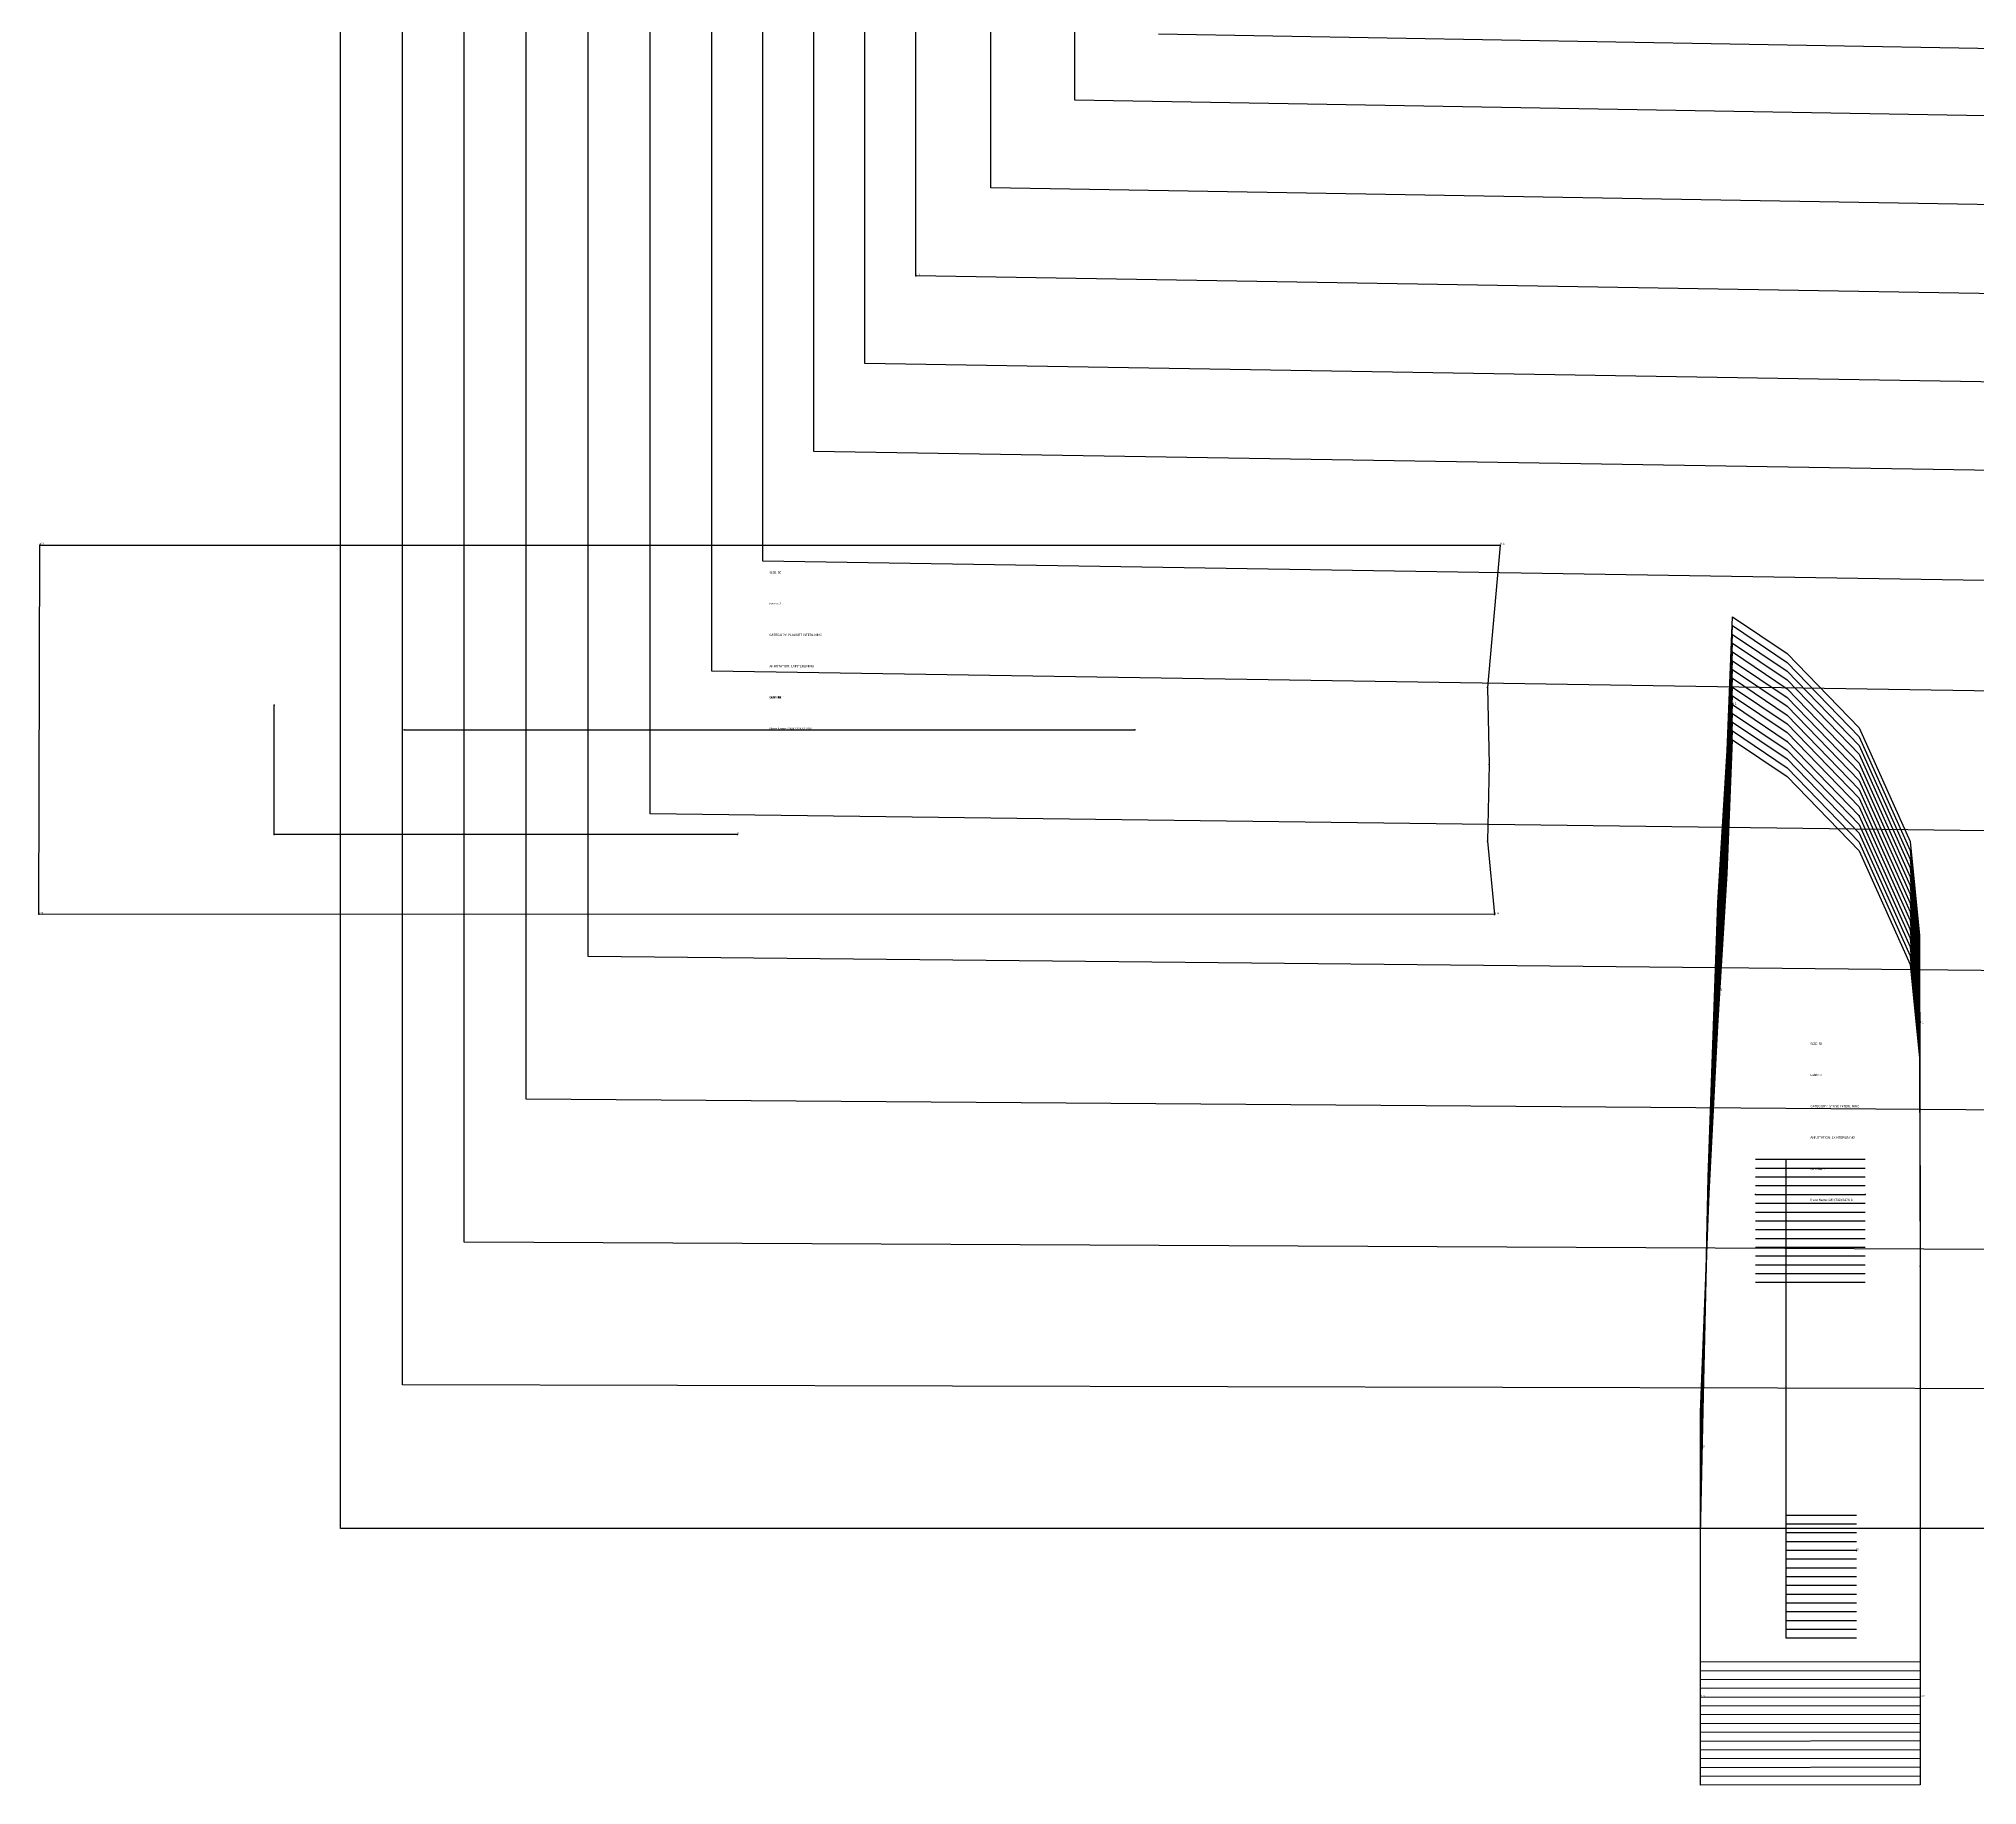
# Model space of a CAD drawing. Extents: x -42 to 1612, y -353 to 609.
# Drawn here: x 729 to 949.7, y -230.5 to -31.7 of the extents above; entities that cross this region are included whole.
import ezdxf

# ---------------------------------------------------------------- set-up
doc = ezdxf.new("R2010")
doc.units = 0

# ---------------------------------------------------------------- blocks, each defined once
blk = doc.blocks.new('GMX732XS17SFR_44')
at = {"layer": '1'}
blk.add_lwpolyline([(1306.002, -38.9205), (1286.0021, -38.6995), (856.4499, -31.1786)], dxfattribs=at)
blk = doc.blocks.new('GMX732XS17SFR_46')
at = {"layer": '1'}
for points in [[(846.9021, -38.6792), (846.9021, 446.5321)], [(1303.9624, -46.4211), (1283.9624, -46.2001), (846.9021, -38.6792)]]:
    blk.add_lwpolyline(points, dxfattribs=at)
blk = doc.blocks.new('GMX732XS17SFR_48')
at = {"layer": '1'}
for points in [[(837.3517, -48.6792), (837.3517, 456.532)], [(1302.0879, -56.4211), (1282.0879, -56.2001), (837.3517, -48.6792)]]:
    blk.add_lwpolyline(points, dxfattribs=at)
blk = doc.blocks.new('GMX732XS17SFR_50')
at = {"layer": '1'}
for points in [[(828.8021, -58.6791), (828.8021, 466.532)], [(1301.0388, -66.421), (1281.0389, -66.2001), (828.8021, -58.6791)]]:
    blk.add_lwpolyline(points, dxfattribs=at)
at = {"layer": '2'}
blk.add_point((828.8021, -58.6791), dxfattribs=at)
blk.add_point((828.8021, -58.6791), dxfattribs=at)
blk.add_text('# 1', height=0.25, dxfattribs=at).set_placement((828.8021, -58.6791))
blk = doc.blocks.new('GMX732XS17SFR_52')
at = {"layer": '1'}
for points in [[(823.0032, -68.6791), (823.0032, 476.532)], [(1302.7407, -76.421), (1282.7407, -76.2001), (823.0032, -68.6791)]]:
    blk.add_lwpolyline(points, dxfattribs=at)
blk = doc.blocks.new('GMX732XS17SFR_54')
at = {"layer": '1'}
for points in [[(817.2044, -78.6791), (817.2044, 486.532)], [(1304.4425, -86.421), (1284.4425, -86.2), (817.2044, -78.6791)]]:
    blk.add_lwpolyline(points, dxfattribs=at)
blk = doc.blocks.new('GMX732XS17SFR_56')
at = {"layer": '1'}
for points in [[(811.4056, -91.1784), (811.4056, 499.0313)], [(1306.1443, -98.9203), (1286.1443, -98.6994), (811.4056, -91.1784)]]:
    blk.add_lwpolyline(points, dxfattribs=at)
blk = doc.blocks.new('GMX732XS17SFR_58')
at = {"layer": '1'}
for points in [[(805.6068, -103.6778), (805.6068, 511.5306)], [(1307.8461, -111.4197), (1287.8461, -111.1987), (805.6068, -103.6778)]]:
    blk.add_lwpolyline(points, dxfattribs=at)
blk = doc.blocks.new('GMX732XS17SFR_60')
at = {"layer": '1'}
for points in [[(798.5583, -119.9287), (798.5583, 527.7816)], [(1310.6959, -126.4209), (1290.696, -126.2), (798.5583, -119.9287)]]:
    blk.add_lwpolyline(points, dxfattribs=at)
blk = doc.blocks.new('GMX732XS17SFR_62')
at = {"layer": '1'}
for points in [[(791.5098, -136.1796), (791.5098, 544.0325)], [(1313.6423, -141.4222), (1293.6424, -141.2012), (791.5098, -136.1796)]]:
    blk.add_lwpolyline(points, dxfattribs=at)
blk = doc.blocks.new('GMX732XS17SFR_64')
at = {"layer": '1'}
for points in [[(784.4613, -152.4305), (784.4613, 560.2834)], [(1316.604, -156.4234), (1296.604, -156.2024), (784.4613, -152.4305)]]:
    blk.add_lwpolyline(points, dxfattribs=at)
blk = doc.blocks.new('GMX732XS17SFR_66')
at = {"layer": '1'}
for points in [[(777.4128, -168.6815), (777.4128, 576.5343)], [(1319.652, -171.4247), (1299.652, -171.2037), (777.4128, -168.6815)]]:
    blk.add_lwpolyline(points, dxfattribs=at)
blk = doc.blocks.new('GMX732XS17SFR_68')
at = {"layer": '1'}
for points in [[(770.3643, -184.9324), (770.3643, 592.7853)], [(1322.6035, -186.4259), (1302.6035, -186.2049), (770.3643, -184.9324)]]:
    blk.add_lwpolyline(points, dxfattribs=at)
blk = doc.blocks.new('GMX732XS17SFR_70')
at = {"layer": '1'}
for points in [[(763.3158, -201.2747), (763.3158, 608.9447)], [(1325.5549, -201.5186), (1305.555, -201.2976), (763.3158, -201.2747)]]:
    blk.add_lwpolyline(points, dxfattribs=at)
blk = doc.blocks.new('GMX732XS17SIX_42')
at = {"layer": '1'}
for points in [[(728.9648, -131.3409), (729.0689, -89.3293)], [(729.0689, -89.3293), (895.3424, -89.3293)], [(895.3424, -89.3293), (893.8819, -105.565), (894.0826, -114.3305), (894.0826, -114.3305), (893.8819, -123.0605), (894.6922, -131.3841)], [(894.6922, -131.3841), (728.9648, -131.3409)]]:
    blk.add_lwpolyline(points, dxfattribs=at)
at = {"layer": '5'}
blk.add_line((770.5573, -110.3554), (853.7474, -110.3554), dxfattribs=at)
at = {"layer": '7'}
blk.add_line((770.5573, -110.3554), (853.7474, -110.3554), dxfattribs=at)
at = {"layer": '8'}
blk.add_lwpolyline([(808.4668, -122.2782), (755.7593, -122.2782), (755.7593, -107.564)], dxfattribs=at)
at = {"layer": '1'}
for s, p in [('SIZE: 42', (812.1523, -106.7994)), ('Piece Name: GMX732XS17SIX', (812.1523, -110.3554))]:
    blk.add_text(s, height=0.25, dxfattribs=at).set_placement(p)
blk = doc.blocks.new('GMX732XS17SIX_44')
at = {"layer": '1'}
for points in [[(728.9648, -131.3409), (729.0689, -89.3293)], [(729.0689, -89.3293), (895.3424, -89.3293)], [(895.3424, -89.3293), (893.8819, -105.565), (894.0826, -114.3305), (894.0826, -114.3305), (893.8819, -123.0605), (894.6922, -131.3841)], [(894.6922, -131.3841), (728.9648, -131.3409)]]:
    blk.add_lwpolyline(points, dxfattribs=at)
at = {"layer": '5'}
blk.add_line((770.5573, -110.3554), (853.7474, -110.3554), dxfattribs=at)
at = {"layer": '7'}
blk.add_line((770.5573, -110.3554), (853.7474, -110.3554), dxfattribs=at)
at = {"layer": '8'}
blk.add_lwpolyline([(808.4668, -122.2782), (755.7593, -122.2782), (755.7593, -107.564)], dxfattribs=at)
at = {"layer": '1'}
for s, p in [('SIZE: 44', (812.1523, -106.7994)), ('Piece Name: GMX732XS17SIX', (812.1523, -110.3554))]:
    blk.add_text(s, height=0.25, dxfattribs=at).set_placement(p)
blk = doc.blocks.new('GMX732XS17SIX_46')
at = {"layer": '1'}
for points in [[(728.9648, -131.3409), (729.0689, -89.3293)], [(729.0689, -89.3293), (895.3424, -89.3293)], [(895.3424, -89.3293), (893.8819, -105.565), (894.0826, -114.3305), (894.0826, -114.3305), (893.8819, -123.0605), (894.6922, -131.3841)], [(894.6922, -131.3841), (728.9648, -131.3409)]]:
    blk.add_lwpolyline(points, dxfattribs=at)
at = {"layer": '5'}
blk.add_line((770.5573, -110.3554), (853.7474, -110.3554), dxfattribs=at)
at = {"layer": '7'}
blk.add_line((770.5573, -110.3554), (853.7474, -110.3554), dxfattribs=at)
at = {"layer": '8'}
blk.add_lwpolyline([(808.4668, -122.2782), (755.7593, -122.2782), (755.7593, -107.564)], dxfattribs=at)
at = {"layer": '1'}
for s, p in [('SIZE: 46', (812.1523, -106.7994)), ('Piece Name: GMX732XS17SIX', (812.1523, -110.3554))]:
    blk.add_text(s, height=0.25, dxfattribs=at).set_placement(p)
blk = doc.blocks.new('GMX732XS17SIX_48')
at = {"layer": '1'}
for points in [[(728.9648, -131.3409), (729.0689, -89.3293)], [(729.0689, -89.3293), (895.3424, -89.3293)], [(895.3424, -89.3293), (893.8819, -105.565), (894.0826, -114.3305), (894.0826, -114.3305), (893.8819, -123.0605), (894.6922, -131.3841)], [(894.6922, -131.3841), (728.9648, -131.3409)]]:
    blk.add_lwpolyline(points, dxfattribs=at)
at = {"layer": '5'}
blk.add_line((770.5573, -110.3554), (853.7474, -110.3554), dxfattribs=at)
at = {"layer": '7'}
blk.add_line((770.5573, -110.3554), (853.7474, -110.3554), dxfattribs=at)
at = {"layer": '8'}
blk.add_lwpolyline([(808.4668, -122.2782), (755.7593, -122.2782), (755.7593, -107.564)], dxfattribs=at)
at = {"layer": '1'}
for s, p in [('SIZE: 48', (812.1523, -106.7994)), ('Piece Name: GMX732XS17SIX', (812.1523, -110.3554))]:
    blk.add_text(s, height=0.25, dxfattribs=at).set_placement(p)
blk = doc.blocks.new('GMX732XS17SIX_50')
at = {"layer": '1'}
for points in [[(728.9648, -131.3409), (729.0689, -89.3293)], [(729.0689, -89.3293), (895.3424, -89.3293)], [(895.3424, -89.3293), (893.8819, -105.565), (894.0826, -114.3305), (894.0826, -114.3305), (893.8819, -123.0605), (894.6922, -131.3841)], [(894.6922, -131.3841), (728.9648, -131.3409)]]:
    blk.add_lwpolyline(points, dxfattribs=at)
at = {"layer": '2'}
for p in [(729.0689, -89.3293), (729.0689, -89.3293), (895.3424, -89.3293), (895.3424, -89.3293), (893.8819, -105.565), (755.7593, -107.564), (770.5573, -110.3554), (853.7474, -110.3554), (894.0826, -114.3305), (894.0826, -114.3305), (755.7593, -122.2782), (808.4668, -122.2782), (893.8819, -123.0605), (728.9648, -131.3409), (728.9648, -131.3409), (894.6922, -131.3841), (894.6922, -131.3841)]:
    blk.add_point(p, dxfattribs=at)
at = {"layer": '4'}
blk.add_point((894.0826, -114.3305, -3.998), dxfattribs=at)
at = {"layer": '5'}
blk.add_line((770.5573, -110.3554), (853.7474, -110.3554), dxfattribs=at)
at = {"layer": '7'}
blk.add_line((770.5573, -110.3554), (853.7474, -110.3554), dxfattribs=at)
at = {"layer": '8'}
blk.add_lwpolyline([(808.4668, -122.2782), (755.7593, -122.2782), (755.7593, -107.564)], dxfattribs=at)
at = {"layer": '1'}
for s, p in [('SIZE: 50', (812.1523, -92.5754)), ('Fabric: 2', (812.1523, -96.1314)), ('CATEGORY: PLACKET INTERLINING', (812.1523, -99.6874)), ('ANNOTATION: 1XINTERLINING', (812.1523, -103.2434)), ('Quantity: 1', (812.1523, -106.7994)), ('Piece Name: GMX732XS17SIX', (812.1523, -110.3554))]:
    blk.add_text(s, height=0.25, dxfattribs=at).set_placement(p)
at = {"layer": '2'}
for s, p in [('# 2', (729.0689, -89.3293)), ('# 3', (895.3424, -89.3293)), ('# 1', (728.9648, -131.3409)), ('# 5', (728.9648, -131.3409)), ('# 4', (894.6922, -131.3841))]:
    blk.add_text(s, height=0.25, dxfattribs=at).set_placement(p)
at = {"layer": '8'}
blk.add_text('B', height=0.25, dxfattribs=at).set_placement((808.4668, -122.2782))
blk = doc.blocks.new('GMX732XS17SIX_52')
at = {"layer": '1'}
for points in [[(728.9648, -131.3409), (729.0689, -89.3293)], [(729.0689, -89.3293), (895.3424, -89.3293)], [(895.3424, -89.3293), (893.8819, -105.565), (894.0826, -114.3305), (894.0826, -114.3305), (893.8819, -123.0605), (894.6922, -131.3841)], [(894.6922, -131.3841), (728.9648, -131.3409)]]:
    blk.add_lwpolyline(points, dxfattribs=at)
at = {"layer": '5'}
blk.add_line((770.5573, -110.3554), (853.7474, -110.3554), dxfattribs=at)
at = {"layer": '7'}
blk.add_line((770.5573, -110.3554), (853.7474, -110.3554), dxfattribs=at)
at = {"layer": '8'}
blk.add_lwpolyline([(808.4668, -122.2782), (755.7593, -122.2782), (755.7593, -107.564)], dxfattribs=at)
at = {"layer": '1'}
for s, p in [('SIZE: 52', (812.1523, -106.7994)), ('Piece Name: GMX732XS17SIX', (812.1523, -110.3554))]:
    blk.add_text(s, height=0.25, dxfattribs=at).set_placement(p)
blk = doc.blocks.new('GMX732XS17SIX_54')
at = {"layer": '1'}
for points in [[(728.9648, -131.3409), (729.0689, -89.3293)], [(729.0689, -89.3293), (895.3424, -89.3293)], [(895.3424, -89.3293), (893.8819, -105.565), (894.0826, -114.3305), (894.0826, -114.3305), (893.8819, -123.0605), (894.6922, -131.3841)], [(894.6922, -131.3841), (728.9648, -131.3409)]]:
    blk.add_lwpolyline(points, dxfattribs=at)
at = {"layer": '5'}
blk.add_line((770.5573, -110.3554), (853.7474, -110.3554), dxfattribs=at)
at = {"layer": '7'}
blk.add_line((770.5573, -110.3554), (853.7474, -110.3554), dxfattribs=at)
at = {"layer": '8'}
blk.add_lwpolyline([(808.4668, -122.2782), (755.7593, -122.2782), (755.7593, -107.564)], dxfattribs=at)
at = {"layer": '1'}
for s, p in [('SIZE: 54', (812.1523, -106.7994)), ('Piece Name: GMX732XS17SIX', (812.1523, -110.3554))]:
    blk.add_text(s, height=0.25, dxfattribs=at).set_placement(p)
blk = doc.blocks.new('GMX732XS17SIX_56')
at = {"layer": '1'}
for points in [[(728.9648, -131.3409), (729.0689, -89.3293)], [(729.0689, -89.3293), (895.3424, -89.3293)], [(895.3424, -89.3293), (893.8819, -105.565), (894.0826, -114.3305), (894.0826, -114.3305), (893.8819, -123.0605), (894.6922, -131.3841)], [(894.6922, -131.3841), (728.9648, -131.3409)]]:
    blk.add_lwpolyline(points, dxfattribs=at)
at = {"layer": '5'}
blk.add_line((770.5573, -110.3554), (853.7474, -110.3554), dxfattribs=at)
at = {"layer": '7'}
blk.add_line((770.5573, -110.3554), (853.7474, -110.3554), dxfattribs=at)
at = {"layer": '8'}
blk.add_lwpolyline([(808.4668, -122.2782), (755.7593, -122.2782), (755.7593, -107.564)], dxfattribs=at)
at = {"layer": '1'}
for s, p in [('SIZE: 56', (812.1523, -106.7994)), ('Piece Name: GMX732XS17SIX', (812.1523, -110.3554))]:
    blk.add_text(s, height=0.25, dxfattribs=at).set_placement(p)
blk = doc.blocks.new('GMX732XS17SIX_58')
at = {"layer": '1'}
for points in [[(728.9648, -131.3409), (729.0689, -89.3293)], [(729.0689, -89.3293), (895.3424, -89.3293)], [(895.3424, -89.3293), (893.8819, -105.565), (894.0826, -114.3305), (894.0826, -114.3305), (893.8819, -123.0605), (894.6922, -131.3841)], [(894.6922, -131.3841), (728.9648, -131.3409)]]:
    blk.add_lwpolyline(points, dxfattribs=at)
at = {"layer": '5'}
blk.add_line((770.5573, -110.3554), (853.7474, -110.3554), dxfattribs=at)
at = {"layer": '7'}
blk.add_line((770.5573, -110.3554), (853.7474, -110.3554), dxfattribs=at)
at = {"layer": '8'}
blk.add_lwpolyline([(808.4668, -122.2782), (755.7593, -122.2782), (755.7593, -107.564)], dxfattribs=at)
at = {"layer": '1'}
for s, p in [('SIZE: 58', (812.1523, -106.7994)), ('Piece Name: GMX732XS17SIX', (812.1523, -110.3554))]:
    blk.add_text(s, height=0.25, dxfattribs=at).set_placement(p)
blk = doc.blocks.new('GMX732XS17SIX_60')
at = {"layer": '1'}
for points in [[(728.9648, -131.3409), (729.0689, -89.3293)], [(729.0689, -89.3293), (895.3424, -89.3293)], [(895.3424, -89.3293), (893.8819, -105.565), (894.0826, -114.3305), (894.0826, -114.3305), (893.8819, -123.0605), (894.6922, -131.3841)], [(894.6922, -131.3841), (728.9648, -131.3409)]]:
    blk.add_lwpolyline(points, dxfattribs=at)
at = {"layer": '5'}
blk.add_line((770.5573, -110.3554), (853.7474, -110.3554), dxfattribs=at)
at = {"layer": '7'}
blk.add_line((770.5573, -110.3554), (853.7474, -110.3554), dxfattribs=at)
at = {"layer": '8'}
blk.add_lwpolyline([(808.4668, -122.2782), (755.7593, -122.2782), (755.7593, -107.564)], dxfattribs=at)
at = {"layer": '1'}
for s, p in [('SIZE: 60', (812.1523, -106.7994)), ('Piece Name: GMX732XS17SIX', (812.1523, -110.3554))]:
    blk.add_text(s, height=0.25, dxfattribs=at).set_placement(p)
blk = doc.blocks.new('GMX732XS17SIX_62')
at = {"layer": '1'}
for points in [[(728.9648, -131.3409), (729.0689, -89.3293)], [(729.0689, -89.3293), (895.3424, -89.3293)], [(895.3424, -89.3293), (893.8819, -105.565), (894.0826, -114.3305), (894.0826, -114.3305), (893.8819, -123.0605), (894.6922, -131.3841)], [(894.6922, -131.3841), (728.9648, -131.3409)]]:
    blk.add_lwpolyline(points, dxfattribs=at)
at = {"layer": '5'}
blk.add_line((770.5573, -110.3554), (853.7474, -110.3554), dxfattribs=at)
at = {"layer": '7'}
blk.add_line((770.5573, -110.3554), (853.7474, -110.3554), dxfattribs=at)
at = {"layer": '8'}
blk.add_lwpolyline([(808.4668, -122.2782), (755.7593, -122.2782), (755.7593, -107.564)], dxfattribs=at)
at = {"layer": '1'}
for s, p in [('SIZE: 62', (812.1523, -106.7994)), ('Piece Name: GMX732XS17SIX', (812.1523, -110.3554))]:
    blk.add_text(s, height=0.25, dxfattribs=at).set_placement(p)
blk = doc.blocks.new('GMX732XS17SIX_64')
at = {"layer": '1'}
for points in [[(728.9648, -131.3409), (729.0689, -89.3293)], [(729.0689, -89.3293), (895.3424, -89.3293)], [(895.3424, -89.3293), (893.8819, -105.565), (894.0826, -114.3305), (894.0826, -114.3305), (893.8819, -123.0605), (894.6922, -131.3841)], [(894.6922, -131.3841), (728.9648, -131.3409)]]:
    blk.add_lwpolyline(points, dxfattribs=at)
at = {"layer": '5'}
blk.add_line((770.5573, -110.3554), (853.7474, -110.3554), dxfattribs=at)
at = {"layer": '7'}
blk.add_line((770.5573, -110.3554), (853.7474, -110.3554), dxfattribs=at)
at = {"layer": '8'}
blk.add_lwpolyline([(808.4668, -122.2782), (755.7593, -122.2782), (755.7593, -107.564)], dxfattribs=at)
at = {"layer": '1'}
for s, p in [('SIZE: 64', (812.1523, -106.7994)), ('Piece Name: GMX732XS17SIX', (812.1523, -110.3554))]:
    blk.add_text(s, height=0.25, dxfattribs=at).set_placement(p)
blk = doc.blocks.new('GMX732XS17SIX_66')
at = {"layer": '1'}
for points in [[(728.9648, -131.3409), (729.0689, -89.3293)], [(729.0689, -89.3293), (895.3424, -89.3293)], [(895.3424, -89.3293), (893.8819, -105.565), (894.0826, -114.3305), (894.0826, -114.3305), (893.8819, -123.0605), (894.6922, -131.3841)], [(894.6922, -131.3841), (728.9648, -131.3409)]]:
    blk.add_lwpolyline(points, dxfattribs=at)
at = {"layer": '5'}
blk.add_line((770.5573, -110.3554), (853.7474, -110.3554), dxfattribs=at)
at = {"layer": '7'}
blk.add_line((770.5573, -110.3554), (853.7474, -110.3554), dxfattribs=at)
at = {"layer": '8'}
blk.add_lwpolyline([(808.4668, -122.2782), (755.7593, -122.2782), (755.7593, -107.564)], dxfattribs=at)
at = {"layer": '1'}
for s, p in [('SIZE: 66', (812.1523, -106.7994)), ('Piece Name: GMX732XS17SIX', (812.1523, -110.3554))]:
    blk.add_text(s, height=0.25, dxfattribs=at).set_placement(p)
blk = doc.blocks.new('GMX732XS17SIX_68')
at = {"layer": '1'}
for points in [[(728.9648, -131.3409), (729.0689, -89.3293)], [(729.0689, -89.3293), (895.3424, -89.3293)], [(895.3424, -89.3293), (893.8819, -105.565), (894.0826, -114.3305), (894.0826, -114.3305), (893.8819, -123.0605), (894.6922, -131.3841)], [(894.6922, -131.3841), (728.9648, -131.3409)]]:
    blk.add_lwpolyline(points, dxfattribs=at)
at = {"layer": '5'}
blk.add_line((770.5573, -110.3554), (853.7474, -110.3554), dxfattribs=at)
at = {"layer": '7'}
blk.add_line((770.5573, -110.3554), (853.7474, -110.3554), dxfattribs=at)
at = {"layer": '8'}
blk.add_lwpolyline([(808.4668, -122.2782), (755.7593, -122.2782), (755.7593, -107.564)], dxfattribs=at)
at = {"layer": '1'}
for s, p in [('SIZE: 68', (812.1523, -106.7994)), ('Piece Name: GMX732XS17SIX', (812.1523, -110.3554))]:
    blk.add_text(s, height=0.25, dxfattribs=at).set_placement(p)
blk = doc.blocks.new('GMX732XS17SIX_70')
at = {"layer": '1'}
for points in [[(728.9648, -131.3409), (729.0689, -89.3293)], [(729.0689, -89.3293), (895.3424, -89.3293)], [(895.3424, -89.3293), (893.8819, -105.565), (894.0826, -114.3305), (894.0826, -114.3305), (893.8819, -123.0605), (894.6922, -131.3841)], [(894.6922, -131.3841), (728.9648, -131.3409)]]:
    blk.add_lwpolyline(points, dxfattribs=at)
at = {"layer": '5'}
blk.add_line((770.5573, -110.3554), (853.7474, -110.3554), dxfattribs=at)
at = {"layer": '7'}
blk.add_line((770.5573, -110.3554), (853.7474, -110.3554), dxfattribs=at)
at = {"layer": '8'}
blk.add_lwpolyline([(808.4668, -122.2782), (755.7593, -122.2782), (755.7593, -107.564)], dxfattribs=at)
at = {"layer": '1'}
for s, p in [('SIZE: 70', (812.1523, -106.7994)), ('Piece Name: GMX732XS17SIX', (812.1523, -110.3554))]:
    blk.add_text(s, height=0.25, dxfattribs=at).set_placement(p)
blk = doc.blocks.new('GMX732XS17SI3_42')
at = {"layer": '1'}
for points in [[(920.1303, -144.0511), (921.1869, -126.7105), (921.7838, -111.4959)], [(921.7838, -111.4959), (928.0297, -115.6843), (936.2187, -124.1451), (942.0175, -137.0864), (943.097, -147.7595)], [(918.1567, -216.5173), (918.1516, -188.0413), (919.1295, -163.1392), (920.1303, -144.0511)], [(943.097, -147.7595), (943.1554, -172.5397), (943.1554, -216.4766)], [(943.1554, -216.4766), (918.1567, -216.5173)]]:
    blk.add_lwpolyline(points, dxfattribs=at)
at = {"layer": '5'}
blk.add_line((924.4076, -159.2581), (936.9095, -159.2581), dxfattribs=at)
at = {"layer": '6'}
blk.add_line((943.1554, -216.4766), (918.1567, -216.5173), dxfattribs=at)
at = {"layer": '7'}
blk.add_line((924.4076, -159.2581), (936.9095, -159.2581), dxfattribs=at)
at = {"layer": '8'}
blk.add_lwpolyline([(935.9088, -199.7888), (927.8976, -199.7888), (927.8976, -159.2581)], dxfattribs=at)
at = {"layer": '1'}
for s, p in [('SIZE: 42', (930.6535, -160.4493)), ('Piece Name: GMX732XS17SI3', (930.6535, -164.0053))]:
    blk.add_text(s, height=0.25, dxfattribs=at).set_placement(p)
blk = doc.blocks.new('GMX732XS17SI3_44')
at = {"layer": '1'}
for points in [[(920.1303, -143.0503), (921.1869, -125.7123), (921.7838, -110.4977)], [(921.7838, -110.4977), (928.0297, -114.6861), (936.2187, -123.1469), (942.0175, -136.0882), (943.097, -146.7612)], [(918.1567, -217.518), (918.1516, -189.0421), (919.1245, -163.0071), (920.1303, -143.0503)], [(943.097, -146.7612), (943.1554, -172.2628), (943.1554, -217.4774)], [(943.1554, -217.4774), (918.1567, -217.518)]]:
    blk.add_lwpolyline(points, dxfattribs=at)
at = {"layer": '5'}
blk.add_line((924.4076, -160.2588), (936.9095, -160.2588), dxfattribs=at)
at = {"layer": '6'}
blk.add_line((943.1554, -217.4774), (918.1567, -217.518), dxfattribs=at)
at = {"layer": '7'}
blk.add_line((924.4076, -160.2588), (936.9095, -160.2588), dxfattribs=at)
at = {"layer": '8'}
blk.add_lwpolyline([(935.9088, -200.7896), (927.8976, -200.7896), (927.8976, -160.2588)], dxfattribs=at)
at = {"layer": '1'}
for s, p in [('SIZE: 44', (930.6535, -160.4519)), ('Piece Name: GMX732XS17SI3', (930.6535, -164.0078))]:
    blk.add_text(s, height=0.25, dxfattribs=at).set_placement(p)
blk = doc.blocks.new('GMX732XS17SI3_46')
at = {"layer": '1'}
for points in [[(920.1303, -142.0521), (921.1869, -124.7141), (921.7838, -109.4995)], [(921.7838, -109.4995), (928.0297, -113.6879), (936.2187, -122.1487), (942.0175, -135.0899), (943.097, -145.763)], [(918.1567, -218.5188), (918.1516, -190.0428), (919.1168, -162.875), (920.1303, -142.0521)], [(943.097, -145.763), (943.1579, -171.986), (943.1554, -218.4782)], [(943.1554, -218.4782), (918.1567, -218.5188)]]:
    blk.add_lwpolyline(points, dxfattribs=at)
at = {"layer": '5'}
blk.add_line((924.4076, -161.2596), (936.9095, -161.2596), dxfattribs=at)
at = {"layer": '6'}
blk.add_line((943.1554, -218.4782), (918.1567, -218.5188), dxfattribs=at)
at = {"layer": '7'}
blk.add_line((924.4076, -161.2596), (936.9095, -161.2596), dxfattribs=at)
at = {"layer": '8'}
blk.add_lwpolyline([(935.9088, -201.7903), (927.8976, -201.7903), (927.8976, -161.2596)], dxfattribs=at)
at = {"layer": '1'}
for s, p in [('SIZE: 46', (930.6535, -160.4519)), ('Piece Name: GMX732XS17SI3', (930.6535, -164.0078))]:
    blk.add_text(s, height=0.25, dxfattribs=at).set_placement(p)
blk = doc.blocks.new('GMX732XS17SI3_48')
at = {"layer": '1'}
for points in [[(920.1303, -141.0513), (921.1869, -123.7133), (921.7838, -108.4987)], [(921.7838, -108.4987), (928.0297, -112.6872), (936.2187, -121.1479), (942.0175, -134.0892), (943.097, -144.7623)], [(918.1567, -219.517), (918.1516, -191.0411), (919.1118, -162.7429), (920.1303, -141.0513)], [(943.097, -144.7623), (943.1579, -171.7066), (943.1554, -219.4764)], [(943.1554, -219.4764), (918.1567, -219.517)]]:
    blk.add_lwpolyline(points, dxfattribs=at)
at = {"layer": '5'}
blk.add_line((924.4076, -162.2578), (936.9095, -162.2578), dxfattribs=at)
at = {"layer": '6'}
blk.add_line((943.1554, -219.4764), (918.1567, -219.517), dxfattribs=at)
at = {"layer": '7'}
blk.add_line((924.4076, -162.2578), (936.9095, -162.2578), dxfattribs=at)
at = {"layer": '8'}
blk.add_lwpolyline([(935.9088, -202.7886), (927.8976, -202.7886), (927.8976, -162.2578)], dxfattribs=at)
at = {"layer": '1'}
for s, p in [('SIZE: 48', (930.6535, -160.4519)), ('Piece Name: GMX732XS17SI3', (930.6535, -164.0078))]:
    blk.add_text(s, height=0.25, dxfattribs=at).set_placement(p)
blk = doc.blocks.new('GMX732XS17SI3_50')
at = {"layer": '1'}
for points in [[(920.1277, -140.0531), (921.1844, -122.7151), (921.7813, -107.5005)], [(921.7813, -107.5005), (928.0272, -111.6889), (936.2161, -120.1497), (942.0149, -133.091), (943.0944, -143.7641)], [(918.1542, -220.5178), (918.1491, -192.0418), (919.1041, -162.6109), (920.1277, -140.0531)], [(943.0944, -143.7641), (943.1579, -171.4272), (943.1528, -220.4771)], [(943.1528, -220.4771), (918.1542, -220.5178)]]:
    blk.add_lwpolyline(points, dxfattribs=at)
at = {"layer": '2'}
for p in [(921.7813, -107.5005), (921.7813, -107.5005), (920.1277, -140.0531), (920.1277, -140.0531), (943.0944, -143.7641), (943.0944, -143.7641), (924.4051, -163.2586), (927.8951, -163.2586), (936.907, -163.2586), (943.1579, -171.4272), (927.8951, -203.7893), (935.9062, -203.7893), (918.1542, -220.5178), (943.1528, -220.4771), (943.1528, -220.4771)]:
    blk.add_point(p, dxfattribs=at)
at = {"layer": '3'}
for p in [(928.0272, -111.6889), (936.2161, -120.1497), (921.1844, -122.7151), (942.0149, -133.091), (919.1041, -162.6109), (918.1491, -192.0418)]:
    blk.add_point(p, dxfattribs=at)
at = {"layer": '4'}
for p in [(920.1277, -140.0531, -3.998), (920.1277, -140.0531, -3.998), (943.0944, -143.7641, -3.998), (943.0944, -143.7641, -3.998), (943.1528, -220.4771, -3.998), (943.1528, -220.4771, -3.998)]:
    blk.add_point(p, dxfattribs=at)
at = {"layer": '5'}
blk.add_line((924.4051, -163.2586), (936.907, -163.2586), dxfattribs=at)
at = {"layer": '6'}
blk.add_line((943.1528, -220.4771), (918.1542, -220.5178), dxfattribs=at)
at = {"layer": '7'}
blk.add_line((924.4051, -163.2586), (936.907, -163.2586), dxfattribs=at)
at = {"layer": '8'}
blk.add_lwpolyline([(935.9062, -203.7893), (927.8951, -203.7893), (927.8951, -163.2586)], dxfattribs=at)
at = {"layer": '1'}
for s, p in [('SIZE: 50', (930.6535, -146.2278)), ('Fabric: 2', (930.6535, -149.7839)), ('CATEGORY: STAND INTERLINING', (930.6535, -153.3399)), ('ANNOTATION: 1XINTERLINING', (930.6535, -156.8959)), ('Quantity: 1', (930.6535, -160.4519)), ('Piece Name: GMX732XS17SI3', (930.6535, -164.0078))]:
    blk.add_text(s, height=0.25, dxfattribs=at).set_placement(p)
at = {"layer": '2'}
for s, p in [('# 1', (921.7813, -107.5005)), ('# 1', (921.7813, -107.5005)), ('# 1', (920.1277, -140.0531)), ('# 1', (920.1277, -140.0531)), ('# 1', (943.0944, -143.7641)), ('# 1', (943.0944, -143.7641)), ('# 0', (918.1542, -220.5178)), ('# 0', (943.1528, -220.4771)), ('# 0', (943.1528, -220.4771))]:
    blk.add_text(s, height=0.25, dxfattribs=at).set_placement(p)
at = {"layer": '3'}
blk.add_text('# 0', height=0.25, dxfattribs=at).set_placement((918.1491, -192.0418))
at = {"layer": '8'}
blk.add_text('B', height=0.25, dxfattribs=at).set_placement((935.9062, -203.7893))
blk = doc.blocks.new('GMX732XS17SI3_52')
at = {"layer": '1'}
for points in [[(920.1277, -139.0523), (921.1844, -121.7143), (921.7813, -106.4997)], [(921.7813, -106.4997), (928.0272, -110.6882), (936.2161, -119.1489), (942.0149, -132.0902), (943.0944, -142.7633)], [(918.1542, -221.516), (918.1491, -193.0401), (919.0965, -162.4788), (920.1277, -139.0523)], [(943.0944, -142.7633), (943.1579, -171.1478), (943.1528, -221.4753)], [(943.1528, -221.4753), (918.1542, -221.516)]]:
    blk.add_lwpolyline(points, dxfattribs=at)
at = {"layer": '5'}
blk.add_line((924.4051, -164.2568), (936.907, -164.2568), dxfattribs=at)
at = {"layer": '6'}
blk.add_line((943.1528, -221.4753), (918.1542, -221.516), dxfattribs=at)
at = {"layer": '7'}
blk.add_line((924.4051, -164.2568), (936.907, -164.2568), dxfattribs=at)
at = {"layer": '8'}
blk.add_lwpolyline([(935.9062, -204.7876), (927.8951, -204.7876), (927.8951, -164.2568)], dxfattribs=at)
at = {"layer": '1'}
for s, p in [('SIZE: 52', (930.6535, -160.4519)), ('Piece Name: GMX732XS17SI3', (930.6535, -164.0078))]:
    blk.add_text(s, height=0.25, dxfattribs=at).set_placement(p)
blk = doc.blocks.new('GMX732XS17SI3_54')
at = {"layer": '1'}
for points in [[(920.1277, -138.0516), (921.1844, -120.7136), (921.7813, -105.4989)], [(921.7813, -105.4989), (928.0272, -109.6874), (936.2161, -118.1482), (942.0149, -131.0895), (943.0944, -141.7651)], [(918.1542, -222.5142), (918.1491, -194.0383), (919.0914, -162.3467), (920.1277, -138.0516)], [(943.0944, -141.7651), (943.1579, -170.8709), (943.1528, -222.4736)], [(943.1528, -222.4736), (918.1542, -222.5142)]]:
    blk.add_lwpolyline(points, dxfattribs=at)
at = {"layer": '5'}
blk.add_line((924.4051, -165.2575), (936.907, -165.2575), dxfattribs=at)
at = {"layer": '6'}
blk.add_line((943.1528, -222.4736), (918.1542, -222.5142), dxfattribs=at)
at = {"layer": '7'}
blk.add_line((924.4051, -165.2575), (936.907, -165.2575), dxfattribs=at)
at = {"layer": '8'}
blk.add_lwpolyline([(935.9062, -205.7858), (927.8951, -205.7858), (927.8951, -165.2575)], dxfattribs=at)
at = {"layer": '1'}
for s, p in [('SIZE: 54', (930.6535, -160.4493)), ('Piece Name: GMX732XS17SI3', (930.6535, -164.0053))]:
    blk.add_text(s, height=0.25, dxfattribs=at).set_placement(p)
blk = doc.blocks.new('GMX732XS17SI3_56')
at = {"layer": '1'}
for points in [[(920.1277, -137.0534), (921.1844, -119.7153), (921.7813, -104.5007)], [(921.7813, -104.5007), (928.0272, -108.6892), (936.2161, -117.1499), (942.0149, -130.0912), (943.0944, -140.7643)], [(918.1542, -223.515), (918.1491, -195.039), (919.0838, -162.2146), (920.1277, -137.0534)], [(943.0944, -140.7643), (943.1605, -170.5915), (943.1528, -223.4743)], [(943.1528, -223.4743), (918.1542, -223.515)]]:
    blk.add_lwpolyline(points, dxfattribs=at)
at = {"layer": '5'}
blk.add_line((924.4051, -166.2558), (936.907, -166.2558), dxfattribs=at)
at = {"layer": '6'}
blk.add_line((943.1528, -223.4743), (918.1542, -223.515), dxfattribs=at)
at = {"layer": '7'}
blk.add_line((924.4051, -166.2558), (936.907, -166.2558), dxfattribs=at)
at = {"layer": '8'}
blk.add_lwpolyline([(935.9062, -206.7865), (927.8951, -206.7865), (927.8951, -166.2558)], dxfattribs=at)
at = {"layer": '1'}
for s, p in [('SIZE: 56', (930.6535, -160.4519)), ('Piece Name: GMX732XS17SI3', (930.6535, -164.0078))]:
    blk.add_text(s, height=0.25, dxfattribs=at).set_placement(p)
blk = doc.blocks.new('GMX732XS17SI3_58')
at = {"layer": '1'}
for points in [[(920.1277, -136.0552), (921.1844, -118.7171), (921.7813, -103.5025)], [(921.7813, -103.5025), (928.0272, -107.691), (936.2161, -116.1517), (942.0149, -129.093), (943.0944, -139.7661)], [(918.1542, -224.5157), (918.1491, -196.0398), (919.0787, -162.0851), (920.1277, -136.0552)], [(943.0944, -139.7661), (943.1605, -170.3147), (943.1528, -224.4751)], [(943.1528, -224.4751), (918.1542, -224.5157)]]:
    blk.add_lwpolyline(points, dxfattribs=at)
at = {"layer": '5'}
blk.add_line((924.4051, -167.2565), (936.907, -167.2565), dxfattribs=at)
at = {"layer": '6'}
blk.add_line((943.1528, -224.4751), (918.1542, -224.5157), dxfattribs=at)
at = {"layer": '7'}
blk.add_line((924.4051, -167.2565), (936.907, -167.2565), dxfattribs=at)
at = {"layer": '8'}
blk.add_lwpolyline([(935.9062, -207.7873), (927.8951, -207.7873), (927.8951, -167.2565)], dxfattribs=at)
at = {"layer": '1'}
for s, p in [('SIZE: 58', (930.6535, -160.4519)), ('Piece Name: GMX732XS17SI3', (930.6535, -164.0078))]:
    blk.add_text(s, height=0.25, dxfattribs=at).set_placement(p)
blk = doc.blocks.new('GMX732XS17SI3_60')
at = {"layer": '1'}
for points in [[(920.1252, -135.0544), (921.1819, -117.7164), (921.7787, -102.5018)], [(921.7787, -102.5018), (928.0246, -106.6902), (936.2136, -115.1509), (942.0124, -128.0923), (943.0919, -138.7653)], [(918.1516, -225.5139), (918.1466, -197.038), (919.0686, -161.9504), (920.1252, -135.0544)], [(943.0919, -138.7653), (943.1605, -170.0327), (943.1503, -225.4733)], [(943.1503, -225.4733), (918.1516, -225.5139)]]:
    blk.add_lwpolyline(points, dxfattribs=at)
at = {"layer": '5'}
blk.add_line((924.4026, -168.2547), (936.9045, -168.2547), dxfattribs=at)
at = {"layer": '6'}
blk.add_line((943.1503, -225.4733), (918.1516, -225.5139), dxfattribs=at)
at = {"layer": '7'}
blk.add_line((924.4026, -168.2547), (936.9045, -168.2547), dxfattribs=at)
at = {"layer": '8'}
blk.add_lwpolyline([(935.9037, -208.7855), (927.8925, -208.7855), (927.8925, -168.2547)], dxfattribs=at)
at = {"layer": '1'}
for s, p in [('SIZE: 60', (930.6535, -160.4519)), ('Piece Name: GMX732XS17SI3', (930.6535, -164.0078))]:
    blk.add_text(s, height=0.25, dxfattribs=at).set_placement(p)
blk = doc.blocks.new('GMX732XS17SI3_62')
at = {"layer": '1'}
for points in [[(920.1252, -134.0562), (921.1819, -116.7181), (921.7787, -101.5035)], [(921.7787, -101.5035), (928.0246, -105.692), (936.2136, -114.1527), (942.0124, -127.094), (943.0919, -137.7671)], [(918.1516, -226.5147), (918.1466, -198.0388), (919.0635, -161.8209), (920.1252, -134.0562)], [(943.0919, -137.7671), (943.1605, -169.7559), (943.1503, -226.4741)], [(943.1503, -226.4741), (918.1516, -226.5147)]]:
    blk.add_lwpolyline(points, dxfattribs=at)
at = {"layer": '5'}
blk.add_line((924.4026, -169.2555), (936.9045, -169.2555), dxfattribs=at)
at = {"layer": '6'}
blk.add_line((943.1503, -226.4741), (918.1516, -226.5147), dxfattribs=at)
at = {"layer": '7'}
blk.add_line((924.4026, -169.2555), (936.9045, -169.2555), dxfattribs=at)
at = {"layer": '8'}
blk.add_lwpolyline([(935.9037, -209.7863), (927.8925, -209.7863), (927.8925, -169.2555)], dxfattribs=at)
at = {"layer": '1'}
for s, p in [('SIZE: 62', (930.6535, -160.4519)), ('Piece Name: GMX732XS17SI3', (930.6535, -164.0078))]:
    blk.add_text(s, height=0.25, dxfattribs=at).set_placement(p)
blk = doc.blocks.new('GMX732XS17SI3_64')
at = {"layer": '1'}
for points in [[(920.1252, -133.0554), (921.1819, -115.7174), (921.7787, -100.5028)], [(921.7787, -100.5028), (928.0246, -104.6912), (936.2136, -113.152), (942.0124, -126.0933), (943.0919, -136.7663)], [(918.1516, -227.5129), (918.1466, -199.037), (919.0559, -161.6888), (920.1252, -133.0554)], [(943.0919, -136.7663), (943.163, -169.4765), (943.1503, -227.4723)], [(943.1503, -227.4723), (918.1516, -227.5129)]]:
    blk.add_lwpolyline(points, dxfattribs=at)
at = {"layer": '5'}
blk.add_line((924.4026, -170.2537), (936.9045, -170.2537), dxfattribs=at)
at = {"layer": '6'}
blk.add_line((943.1503, -227.4723), (918.1516, -227.5129), dxfattribs=at)
at = {"layer": '7'}
blk.add_line((924.4026, -170.2537), (936.9045, -170.2537), dxfattribs=at)
at = {"layer": '8'}
blk.add_lwpolyline([(935.9037, -210.7845), (927.8925, -210.7845), (927.8925, -170.2537)], dxfattribs=at)
at = {"layer": '1'}
for s, p in [('SIZE: 64', (930.6535, -160.4519)), ('Piece Name: GMX732XS17SI3', (930.6535, -164.0078))]:
    blk.add_text(s, height=0.25, dxfattribs=at).set_placement(p)
blk = doc.blocks.new('GMX732XS17SI3_66')
at = {"layer": '1'}
for points in [[(920.1252, -132.0572), (921.1819, -114.7192), (921.7787, -99.5045)], [(921.7787, -99.5045), (928.0246, -103.693), (936.2136, -112.1538), (942.0124, -125.0951), (943.0919, -135.7681)], [(918.1516, -228.5137), (918.1466, -200.0352), (919.0508, -161.5567), (920.1252, -132.0572)], [(943.0919, -135.7681), (943.163, -169.1971), (943.1503, -228.4731)], [(943.1503, -228.4731), (918.1516, -228.5137)]]:
    blk.add_lwpolyline(points, dxfattribs=at)
at = {"layer": '5'}
blk.add_line((924.4026, -171.2545), (936.9045, -171.2545), dxfattribs=at)
at = {"layer": '6'}
blk.add_line((943.1503, -228.4731), (918.1516, -228.5137), dxfattribs=at)
at = {"layer": '7'}
blk.add_line((924.4026, -171.2545), (936.9045, -171.2545), dxfattribs=at)
at = {"layer": '8'}
blk.add_lwpolyline([(935.9037, -211.7852), (927.8925, -211.7852), (927.8925, -171.2545)], dxfattribs=at)
at = {"layer": '1'}
for s, p in [('SIZE: 66', (930.6535, -160.4519)), ('Piece Name: GMX732XS17SI3', (930.6535, -164.0078))]:
    blk.add_text(s, height=0.25, dxfattribs=at).set_placement(p)
blk = doc.blocks.new('GMX732XS17SI3_68')
at = {"layer": '1'}
for points in [[(920.1252, -131.0564), (921.1819, -113.7184), (921.7787, -98.5038)], [(921.7787, -98.5038), (928.0246, -102.6923), (936.2136, -111.153), (942.0124, -124.0943), (943.0919, -134.7674)], [(918.1516, -229.5119), (918.1466, -201.036), (919.0432, -161.4247), (920.1252, -131.0564)], [(943.0919, -134.7674), (943.163, -168.9202), (943.1503, -229.4713)], [(943.1503, -229.4713), (918.1516, -229.5119)]]:
    blk.add_lwpolyline(points, dxfattribs=at)
at = {"layer": '5'}
blk.add_line((924.4026, -172.2527), (936.9045, -172.2527), dxfattribs=at)
at = {"layer": '6'}
blk.add_line((943.1503, -229.4713), (918.1516, -229.5119), dxfattribs=at)
at = {"layer": '7'}
blk.add_line((924.4026, -172.2527), (936.9045, -172.2527), dxfattribs=at)
at = {"layer": '8'}
blk.add_lwpolyline([(935.9037, -212.7835), (927.8925, -212.7835), (927.8925, -172.2527)], dxfattribs=at)
at = {"layer": '1'}
for s, p in [('SIZE: 68', (930.6535, -160.4519)), ('Piece Name: GMX732XS17SI3', (930.6535, -164.0078))]:
    blk.add_text(s, height=0.25, dxfattribs=at).set_placement(p)
blk = doc.blocks.new('GMX732XS17SI3_70')
at = {"layer": '1'}
for points in [[(920.1227, -130.0557), (921.1793, -112.7176), (921.7762, -97.503)], [(921.7762, -97.503), (928.0221, -101.694), (936.211, -110.1522), (942.0099, -123.0961), (943.0893, -133.7692)], [(918.1491, -230.5101), (918.144, -202.0342), (919.0355, -161.2926), (920.1227, -130.0557)], [(943.0893, -133.7692), (943.163, -168.6383), (943.1478, -230.4695)], [(943.1478, -230.4695), (918.1491, -230.5101)]]:
    blk.add_lwpolyline(points, dxfattribs=at)
at = {"layer": '5'}
blk.add_line((924.4, -173.2534), (936.9019, -173.2534), dxfattribs=at)
at = {"layer": '6'}
blk.add_line((943.1478, -230.4695), (918.1491, -230.5101), dxfattribs=at)
at = {"layer": '7'}
blk.add_line((924.4, -173.2534), (936.9019, -173.2534), dxfattribs=at)
at = {"layer": '8'}
blk.add_lwpolyline([(935.9012, -213.7817), (927.89, -213.7817), (927.89, -173.2534)], dxfattribs=at)
at = {"layer": '1'}
for s, p in [('SIZE: 70', (930.6535, -160.4493)), ('Piece Name: GMX732XS17SI3', (930.6535, -164.0053))]:
    blk.add_text(s, height=0.25, dxfattribs=at).set_placement(p)

msp = doc.modelspace()

# ---------------------------------------------------------------- block references
at = {"layer": '1'}
for name in ['GMX732XS17SFR_70', 'GMX732XS17SFR_68', 'GMX732XS17SFR_66', 'GMX732XS17SFR_64', 'GMX732XS17SFR_62', 'GMX732XS17SFR_60', 'GMX732XS17SFR_58', 'GMX732XS17SFR_56', 'GMX732XS17SFR_54', 'GMX732XS17SFR_52', 'GMX732XS17SFR_50', 'GMX732XS17SFR_48', 'GMX732XS17SFR_46', 'GMX732XS17SFR_44', 'GMX732XS17SIX_50', 'GMX732XS17SIX_42', 'GMX732XS17SIX_44', 'GMX732XS17SIX_46', 'GMX732XS17SIX_48', 'GMX732XS17SIX_52', 'GMX732XS17SIX_54', 'GMX732XS17SIX_56', 'GMX732XS17SIX_58', 'GMX732XS17SIX_60', 'GMX732XS17SIX_62', 'GMX732XS17SIX_64', 'GMX732XS17SIX_66', 'GMX732XS17SIX_68', 'GMX732XS17SIX_70', 'GMX732XS17SI3_70', 'GMX732XS17SI3_68', 'GMX732XS17SI3_66', 'GMX732XS17SI3_64', 'GMX732XS17SI3_62', 'GMX732XS17SI3_60', 'GMX732XS17SI3_58', 'GMX732XS17SI3_56', 'GMX732XS17SI3_54', 'GMX732XS17SI3_52', 'GMX732XS17SI3_50', 'GMX732XS17SI3_48', 'GMX732XS17SI3_46', 'GMX732XS17SI3_44', 'GMX732XS17SI3_42']:
    msp.add_blockref(name, (0, 0), dxfattribs=at)

doc.saveas('drawing.dxf')
